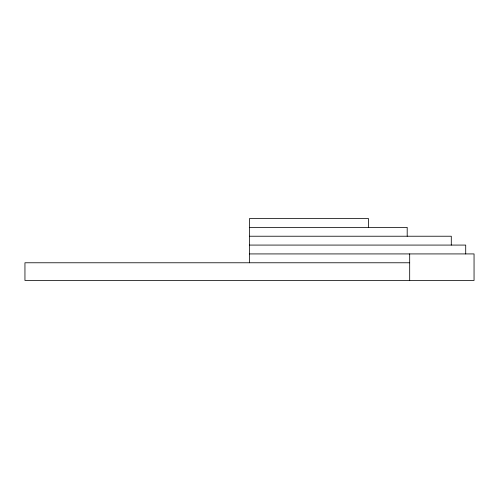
<?xml version="1.0" encoding="UTF-8"?>
<svg xmlns="http://www.w3.org/2000/svg" width="499" height="499" viewBox="0 0 499 499"><rect width="100%" height="100%" fill="white"/><g stroke="black" fill="none" stroke-linecap="round" stroke-linejoin="round"><path stroke-width="0.75" d="M249.5 227.382L407.196 227.382L407.196 236.227M249.5 236.227L451.289 236.227L451.289 245.078M249.5 245.078L465.71 245.078L465.71 253.922M249.5 253.922L474.05 253.922L474.05 280.469L24.95 280.469L24.95 262.773L409.685 262.773M409.685 253.922L409.685 280.469M368.462 227.382L368.462 218.531L249.5 218.531L249.5 262.773"/></g></svg>
